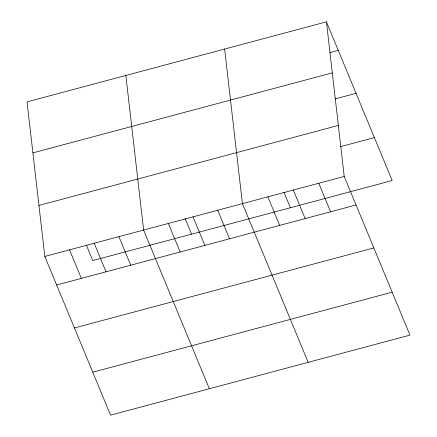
<?xml version="1.0" encoding="UTF-8"?>
<svg xmlns="http://www.w3.org/2000/svg" width="437" height="437" viewBox="0 0 437 437"><rect width="100%" height="100%" fill="white"/><g stroke="black" fill="none" stroke-linecap="round" stroke-linejoin="round"><path stroke-width="0.66" d="M326.439 21.85L27.039 101.865L44.825 256.453L110.561 415.15L409.961 335.135L344.225 176.439L326.439 21.85L392.175 180.547L92.775 260.561L86.329 244.999M329.782 52.664L338.265 50.397M32.912 152.879L332.306 72.864M335.174 98.926L356.051 93.349M38.959 205.439L338.353 125.424M340.45 146.668L374.383 137.6M44.825 256.453L344.225 176.439M56.652 285L356.051 204.986M74.443 327.947L373.837 247.937M92.77 372.198L392.169 292.189M318.775 183.24L330.601 211.787M293.325 190.04L305.152 218.587M283.93 192.193L290.376 207.755M267.876 196.841L279.702 225.388M308.167 362.339L242.431 203.642L224.645 49.053M217.73 210.246L229.551 238.793M193.028 216.845L204.855 245.392M185.13 218.598L191.575 234.156M168.327 223.444L180.153 251.991M209.361 388.744L143.626 230.048L125.84 75.459M118.93 236.646L130.75 265.193M94.228 243.251L106.049 271.798M69.527 249.849L81.353 278.396"/></g></svg>
